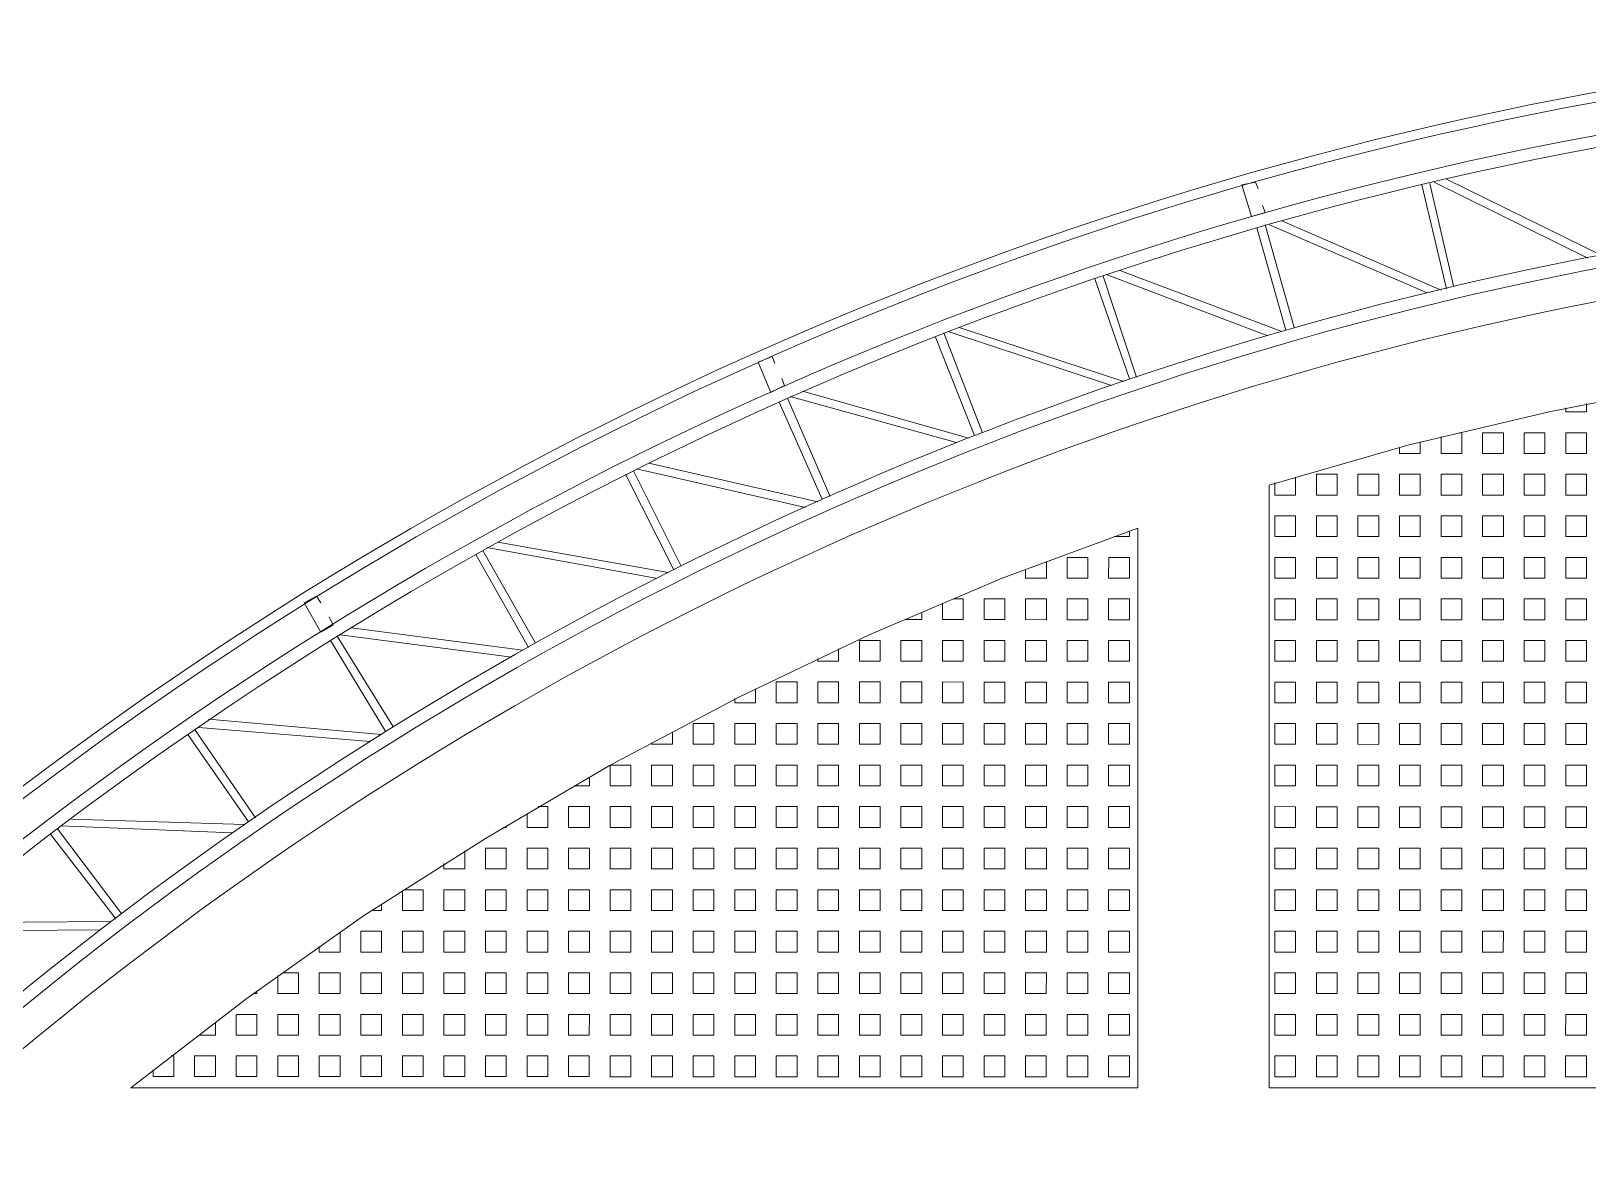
# Model space of a CAD drawing. Extents: x 3377 to 3790, y 1673 to 1846.
# Drawn here: x 3518.486 to 3523.242, y 1755.603 to 1759.036 of the extents above; entities that cross this region are included whole.
import ezdxf

# ---------------------------------------------------------------- set-up
doc = ezdxf.new("R2010")
doc.units = 0
doc.header["$LTSCALE"] = 2
doc.layers.add('PDF7_0', color=7, linetype='Continuous', true_color=0xc6c6c6)
doc.layers.add('PDF7_04-DETALHE', color=7, linetype='Continuous', true_color=0xc6c6c6)

msp = doc.modelspace()

# ---------------------------------------------------------------- linework, layer by layer
at = {"layer": 'PDF7_0', "color": 7, "lineweight": 0}
msp.add_lwpolyline([(3535.3864, 1752.8449), (3535.4118, 1752.8576, 0.281721), (3525.3159, 1759.0363, 0.281573), (3515.2191, 1752.859), (3515.2488, 1752.8463, -0.281585), (3525.3159, 1759.0067, -0.281456)], format="xyb", close=True, dxfattribs=at)
for points in [[(3535.1368, 1753.0988, 0.27384), (3525.3159, 1758.9051, 0.27384), (3515.4942, 1753.1002), (3515.8454, 1752.9055, -0.273455), (3525.3159, 1758.5073, -0.273821), (3534.7856, 1752.9042), (3534.739, 1752.9889), (3535.0902, 1753.1877), (3535.1368, 1753.0988), (3535.2129, 1752.9042), (3534.6713, 1752.9042, 0.272283), (3525.3158, 1758.4058, 0.272651), (3515.9597, 1752.9055), (3515.8454, 1752.9055), (3515.4434, 1752.9055)], [(3535.086, 1753.1158, 0.272189), (3525.3159, 1758.8713, 0.272189), (3515.545, 1753.1171), (3515.8285, 1752.9563, -0.272462), (3525.3159, 1758.5454), (3525.3159, 1758.8713), (3525.3159, 1758.5454, -0.272294), (3534.8025, 1752.955)]]:
    msp.add_lwpolyline(points, format="xyb", dxfattribs=at)
for points in [[(3522.2353, 1758.5541), (3522.2269, 1758.5753), (3522.1846, 1758.5668), (3522.2142, 1758.4695), (3522.2565, 1758.4822), (3522.248, 1758.5033)], [(3522.8108, 1758.2494), (3522.7346, 1758.5668)], [(3522.832, 1758.2579), (3522.76, 1758.571)], [(3522.7727, 1758.5752), (3523.2424, 1758.3425)], [(3522.8108, 1758.5837), (3523.2847, 1758.3509)], [(3522.3073, 1758.4568), (3522.7939, 1758.2452)], [(3522.3199, 1758.1225), (3522.2311, 1758.4356)], [(3522.3453, 1758.1309), (3522.2565, 1758.4441)], [(3522.2692, 1758.4441), (3522.7516, 1758.2367)], [(3521.8122, 1758.3045), (3522.3072, 1758.1183)], [(3521.8418, 1757.9744), (3521.736, 1758.2791)], [(3521.8629, 1757.9786), (3521.7614, 1758.2875)], [(3521.7741, 1758.2918), (3522.2649, 1758.1056)], [(3521.3932, 1757.8094), (3521.2748, 1758.1141)], [(3521.2874, 1758.1183), (3521.7868, 1757.9533)], [(3521.3213, 1758.131), (3521.8248, 1757.9659)], [(3521.3678, 1757.801), (3521.2494, 1758.1014)], [(3520.7585, 1758.021), (3520.75, 1758.0422), (3520.7077, 1758.0253), (3520.7458, 1757.9322), (3520.7881, 1757.9533), (3520.7797, 1757.9745)], [(3520.8431, 1757.9364), (3521.3509, 1757.7925)], [(3520.9023, 1757.6063), (3520.7712, 1757.9025)], [(3520.9277, 1757.6148), (3520.7966, 1757.9152)], [(3520.805, 1757.9195), (3521.3128, 1757.7798)], [(3520.4707, 1757.4033), (3520.3269, 1757.691)], [(3520.3353, 1757.6995), (3520.8516, 1757.5809)], [(3520.3734, 1757.7164), (3520.8897, 1757.5979)], [(3520.4496, 1757.3906), (3520.3015, 1757.6825)], [(3520.0264, 1757.1663), (3519.8656, 1757.4498)], [(3519.8783, 1757.4583), (3520.3946, 1757.3652)], [(3519.9122, 1757.4752), (3520.4326, 1757.3821)], [(3520.0052, 1757.1536), (3519.8445, 1757.4371)], [(3519.3705, 1757.2891), (3519.3578, 1757.3102), (3519.3197, 1757.2891), (3519.3705, 1757.2002), (3519.4086, 1757.2214), (3519.3959, 1757.2468)], [(3519.4636, 1757.2129), (3519.9883, 1757.1452)], [(3519.5694, 1756.8955), (3519.4001, 1757.1748)], [(3519.5905, 1756.9125), (3519.4213, 1757.1875)], [(3519.4298, 1757.1917), (3519.9545, 1757.124)], [(3519.0278, 1756.9337), (3519.5567, 1756.8871)], [(3519.1504, 1756.6205), (3518.9643, 1756.8871)], [(3519.1716, 1756.6332), (3518.9854, 1756.904)], [(3518.9981, 1756.9083), (3519.5228, 1756.8659)], [(3518.7611, 1756.3413), (3518.5665, 1756.5994)], [(3518.575, 1756.6079), (3519.0997, 1756.5867)], [(3518.6088, 1756.629), (3519.1377, 1756.6121)], [(3518.7442, 1756.3243), (3518.5453, 1756.5825)], [(3518.2026, 1756.3117), (3518.7273, 1756.3159)], [(3518.1687, 1756.2863), (3518.6977, 1756.2905)]]:
    msp.add_lwpolyline(points, dxfattribs=at)
for points in [[(3522.2691, 1757.6486), (3522.269, 1755.8079), (3528.3666, 1755.8075), (3528.3667, 1757.6482), (3527.9393, 1757.7709), (3527.512, 1757.8725), (3527.0761, 1757.9571), (3526.6403, 1758.0206), (3526.2002, 1758.0672), (3525.7601, 1758.0969), (3525.3158, 1758.1054), (3524.8757, 1758.0969), (3524.4314, 1758.0673), (3523.9956, 1758.0208), (3523.5555, 1757.9574), (3523.1239, 1757.8728), (3522.6923, 1757.7712)], [(3521.8671, 1757.5174), (3521.4524, 1757.3651), (3521.0462, 1757.1916), (3520.6484, 1757.0012), (3520.2549, 1756.7939), (3519.874, 1756.5697), (3519.5016, 1756.3328), (3519.1419, 1756.0789), (3518.7907, 1755.8081), (3521.867, 1755.8079)]]:
    msp.add_lwpolyline(points, close=True, dxfattribs=at)
at = {"layer": 'PDF7_04-DETALHE', "lineweight": 0}
for points in [[(3523.1747, 1757.8855), (3523.1747, 1757.8728), (3523.2381, 1757.8728), (3523.2381, 1757.8982)], [(3522.6669, 1757.7628), (3522.6669, 1757.7459), (3522.7304, 1757.7459), (3522.7304, 1757.7797)], [(3522.8488, 1757.8093), (3522.8573, 1757.8093), (3522.8573, 1757.7458), (3522.7938, 1757.7458), (3522.7938, 1757.7966)], [(3522.6034, 1757.7459), (3522.6034, 1757.7459)], [(3522.6034, 1757.7459), (3522.6034, 1757.7459)], [(3522.286, 1757.657), (3522.286, 1757.6189), (3522.3495, 1757.6189), (3522.3495, 1757.6739)], [(3521.7952, 1757.492), (3521.8417, 1757.492), (3521.8417, 1757.5089)], [(3521.5244, 1757.3905), (3521.5244, 1757.3651), (3521.5878, 1757.3651), (3521.5878, 1757.4159)], [(3521.4609, 1757.3651), (3521.4609, 1757.3651)], [(3521.4609, 1757.3651), (3521.4609, 1757.3651)], [(3521.1562, 1757.2382), (3521.207, 1757.2382), (3521.207, 1757.2593)], [(3521.3043, 1757.3016), (3521.3339, 1757.3016), (3521.3339, 1757.2382), (3521.2705, 1757.2382), (3521.2705, 1757.2889)], [(3520.8896, 1757.1197), (3520.8896, 1757.1113), (3520.9531, 1757.1112), (3520.9531, 1757.1493)], [(3520.6357, 1756.997), (3520.6357, 1756.9843), (3520.6992, 1756.9843), (3520.6992, 1757.0266)], [(3520.3818, 1756.8616), (3520.3818, 1756.8574), (3520.4453, 1756.8574), (3520.4453, 1756.8955)], [(3520.1449, 1756.7305), (3520.1914, 1756.7305), (3520.1914, 1756.7559)], [(3520.0348, 1756.667), (3520.0644, 1756.667), (3520.0644, 1756.6035), (3520.001, 1756.6035), (3520.001, 1756.6458)], [(3519.929, 1756.6035), (3519.9375, 1756.6035), (3519.9375, 1756.6078)], [(3519.7471, 1756.4935), (3519.7471, 1756.4766), (3519.8105, 1756.4766), (3519.8106, 1756.5316)], [(3519.6244, 1756.4131), (3519.6836, 1756.4131), (3519.6836, 1756.3497), (3519.6201, 1756.3497), (3519.6201, 1756.4089)], [(3519.5313, 1756.3497), (3519.5566, 1756.3497), (3519.5567, 1756.3666)], [(3519.3662, 1756.2397), (3519.3662, 1756.2227), (3519.4297, 1756.2227), (3519.4297, 1756.282)], [(3519.2562, 1756.1593), (3519.3027, 1756.1593), (3519.3027, 1756.0958), (3519.2393, 1756.0958), (3519.2393, 1756.1508)], [(3519.1673, 1756.0958), (3519.1758, 1756.0958), (3519.1758, 1756.1043)], [(3518.9981, 1755.9689), (3519.0488, 1755.9689), (3519.0488, 1756.007)], [(3518.9134, 1755.9054), (3518.9219, 1755.9054), (3518.9219, 1755.8419), (3518.8584, 1755.8419), (3518.8584, 1755.8631)]]:
    msp.add_lwpolyline(points, dxfattribs=at)
for points in [[(3522.9843, 1757.8093), (3522.9842, 1757.7458), (3522.9208, 1757.7458), (3522.9208, 1757.8093)], [(3523.1112, 1757.8093), (3523.1112, 1757.7458), (3523.0477, 1757.7458), (3523.0477, 1757.8093)], [(3523.2381, 1757.8093), (3523.2381, 1757.7458), (3523.1747, 1757.7458), (3523.1747, 1757.8093)], [(3522.4765, 1757.6824), (3522.4765, 1757.6189), (3522.413, 1757.6189), (3522.413, 1757.6824)], [(3522.6034, 1757.6824), (3522.6034, 1757.6189), (3522.5399, 1757.6189), (3522.5399, 1757.6824)], [(3522.7304, 1757.6824), (3522.7304, 1757.6189), (3522.6669, 1757.6189), (3522.6669, 1757.6824)], [(3522.8573, 1757.6824), (3522.8573, 1757.6189), (3522.7938, 1757.6189), (3522.7938, 1757.6824)], [(3522.9842, 1757.6824), (3522.9842, 1757.6189), (3522.9208, 1757.6189), (3522.9208, 1757.6824)], [(3523.1112, 1757.6824), (3523.1112, 1757.6189), (3523.0477, 1757.6189), (3523.0477, 1757.6824)], [(3523.2381, 1757.6823), (3523.2381, 1757.6189), (3523.1747, 1757.6189), (3523.1747, 1757.6823)], [(3522.3495, 1757.5555), (3522.3495, 1757.492), (3522.286, 1757.492), (3522.286, 1757.5555)], [(3522.4765, 1757.5555), (3522.4765, 1757.492), (3522.413, 1757.492), (3522.413, 1757.5555)], [(3522.6034, 1757.5554), (3522.6034, 1757.492), (3522.5399, 1757.492), (3522.5399, 1757.5554)], [(3522.7303, 1757.5554), (3522.7303, 1757.492), (3522.6669, 1757.492), (3522.6669, 1757.5554)], [(3522.8573, 1757.5554), (3522.8573, 1757.492), (3522.7938, 1757.492), (3522.7938, 1757.5554)], [(3522.9842, 1757.5554), (3522.9842, 1757.4919), (3522.9208, 1757.4919), (3522.9208, 1757.5554)], [(3523.1112, 1757.5554), (3523.1112, 1757.4919), (3523.0477, 1757.4919), (3523.0477, 1757.5554)], [(3523.2381, 1757.5554), (3523.2381, 1757.4919), (3523.1746, 1757.4919), (3523.1747, 1757.5554)], [(3521.7148, 1757.4286), (3521.7148, 1757.3651), (3521.6513, 1757.3651), (3521.6513, 1757.4286)], [(3521.8417, 1757.4285), (3521.8417, 1757.3651), (3521.7782, 1757.3651), (3521.7783, 1757.4286)], [(3522.3495, 1757.4285), (3522.3495, 1757.365), (3522.286, 1757.365), (3522.286, 1757.4285)], [(3522.4764, 1757.4285), (3522.4764, 1757.365), (3522.413, 1757.365), (3522.413, 1757.4285)], [(3522.6034, 1757.4285), (3522.6034, 1757.365), (3522.5399, 1757.365), (3522.5399, 1757.4285)], [(3522.7303, 1757.4285), (3522.7303, 1757.365), (3522.6669, 1757.365), (3522.6669, 1757.4285)], [(3522.8573, 1757.4285), (3522.8573, 1757.365), (3522.7938, 1757.365), (3522.7938, 1757.4285)], [(3522.9842, 1757.4285), (3522.9842, 1757.365), (3522.9208, 1757.365), (3522.9208, 1757.4285)], [(3523.1112, 1757.4285), (3523.1112, 1757.365), (3523.0477, 1757.365), (3523.0477, 1757.4285)], [(3523.2381, 1757.4285), (3523.2381, 1757.365), (3523.1746, 1757.365), (3523.1746, 1757.4285)], [(3521.4609, 1757.3016), (3521.4609, 1757.2382), (3521.3974, 1757.2382), (3521.3974, 1757.3016)], [(3521.5878, 1757.3016), (3521.5878, 1757.2381), (3521.5244, 1757.2382), (3521.5244, 1757.3016)], [(3521.7148, 1757.3016), (3521.7148, 1757.2381), (3521.6513, 1757.2381), (3521.6513, 1757.3016)], [(3521.8417, 1757.3016), (3521.8417, 1757.2381), (3521.7782, 1757.2381), (3521.7782, 1757.3016)], [(3522.3495, 1757.3016), (3522.3495, 1757.2381), (3522.286, 1757.2381), (3522.286, 1757.3016)], [(3522.4764, 1757.3016), (3522.4764, 1757.2381), (3522.413, 1757.2381), (3522.413, 1757.3016)], [(3522.6034, 1757.3016), (3522.6034, 1757.2381), (3522.5399, 1757.2381), (3522.5399, 1757.3016)], [(3522.7303, 1757.3015), (3522.7303, 1757.2381), (3522.6669, 1757.2381), (3522.6669, 1757.3015)], [(3522.8573, 1757.3015), (3522.8573, 1757.2381), (3522.7938, 1757.2381), (3522.7938, 1757.3015)], [(3522.9842, 1757.3015), (3522.9842, 1757.2381), (3522.9207, 1757.2381), (3522.9207, 1757.3015)], [(3523.1112, 1757.3015), (3523.1112, 1757.238), (3523.0477, 1757.2381), (3523.0477, 1757.3015)], [(3523.2381, 1757.3015), (3523.2381, 1757.238), (3523.1746, 1757.238), (3523.1746, 1757.3015)], [(3521.08, 1757.1747), (3521.08, 1757.1112), (3521.0166, 1757.1112), (3521.0166, 1757.1747)], [(3521.207, 1757.1747), (3521.207, 1757.1112), (3521.1435, 1757.1112), (3521.1435, 1757.1747)], [(3521.3339, 1757.1747), (3521.3339, 1757.1112), (3521.2705, 1757.1112), (3521.2705, 1757.1747)], [(3521.4609, 1757.1747), (3521.4609, 1757.1112), (3521.3974, 1757.1112), (3521.3974, 1757.1747)], [(3521.5878, 1757.1747), (3521.5878, 1757.1112), (3521.5243, 1757.1112), (3521.5243, 1757.1747)], [(3521.7148, 1757.1747), (3521.7148, 1757.1112), (3521.6513, 1757.1112), (3521.6513, 1757.1747)], [(3521.8417, 1757.1747), (3521.8417, 1757.1112), (3521.7782, 1757.1112), (3521.7782, 1757.1747)], [(3522.3495, 1757.1746), (3522.3495, 1757.1112), (3522.286, 1757.1112), (3522.286, 1757.1746)], [(3522.4764, 1757.1746), (3522.4764, 1757.1111), (3522.413, 1757.1111), (3522.413, 1757.1746)], [(3522.6034, 1757.1746), (3522.6034, 1757.1111), (3522.5399, 1757.1111), (3522.5399, 1757.1746)], [(3522.7303, 1757.1746), (3522.7303, 1757.1111), (3522.6668, 1757.1111), (3522.6668, 1757.1746)], [(3522.8573, 1757.1746), (3522.8573, 1757.1111), (3522.7938, 1757.1111), (3522.7938, 1757.1746)], [(3522.9842, 1757.1746), (3522.9842, 1757.1111), (3522.9207, 1757.1111), (3522.9207, 1757.1746)], [(3523.1112, 1757.1746), (3523.1112, 1757.1111), (3523.0477, 1757.1111), (3523.0477, 1757.1746)], [(3523.2381, 1757.1746), (3523.2381, 1757.1111), (3523.1746, 1757.1111), (3523.1746, 1757.1746)], [(3520.8261, 1757.0478), (3520.8261, 1756.9843), (3520.7627, 1756.9843), (3520.7627, 1757.0478)], [(3520.9531, 1757.0478), (3520.9531, 1756.9843), (3520.8896, 1756.9843), (3520.8896, 1757.0478)], [(3521.08, 1757.0478), (3521.08, 1756.9843), (3521.0166, 1756.9843), (3521.0166, 1757.0478)], [(3521.207, 1757.0478), (3521.207, 1756.9843), (3521.1435, 1756.9843), (3521.1435, 1757.0478)], [(3521.3339, 1757.0477), (3521.3339, 1756.9843), (3521.2704, 1756.9843), (3521.2704, 1757.0478)], [(3521.4609, 1757.0477), (3521.4609, 1756.9843), (3521.3974, 1756.9843), (3521.3974, 1757.0477)], [(3521.5878, 1757.0477), (3521.5878, 1756.9843), (3521.5243, 1756.9843), (3521.5243, 1757.0477)], [(3521.7148, 1757.0477), (3521.7148, 1756.9843), (3521.6513, 1756.9843), (3521.6513, 1757.0477)], [(3521.8417, 1757.0477), (3521.8417, 1756.9842), (3521.7782, 1756.9842), (3521.7782, 1757.0477)], [(3522.3495, 1757.0477), (3522.3495, 1756.9842), (3522.286, 1756.9842), (3522.286, 1757.0477)], [(3522.4764, 1757.0477), (3522.4764, 1756.9842), (3522.4129, 1756.9842), (3522.413, 1757.0477)], [(3522.6034, 1757.0477), (3522.6034, 1756.9842), (3522.5399, 1756.9842), (3522.5399, 1757.0477)], [(3522.7303, 1757.0477), (3522.7303, 1756.9842), (3522.6668, 1756.9842), (3522.6668, 1757.0477)], [(3522.8573, 1757.0476), (3522.8573, 1756.9842), (3522.7938, 1756.9842), (3522.7938, 1757.0477)], [(3522.9842, 1757.0476), (3522.9842, 1756.9842), (3522.9207, 1756.9842), (3522.9207, 1757.0476)], [(3523.1111, 1757.0476), (3523.1111, 1756.9842), (3523.0477, 1756.9842), (3523.0477, 1757.0476)], [(3523.2381, 1757.0476), (3523.2381, 1756.9841), (3523.1746, 1756.9842), (3523.1746, 1757.0476)], [(3520.5722, 1756.9209), (3520.5722, 1756.8574), (3520.5088, 1756.8574), (3520.5088, 1756.9209)], [(3520.6992, 1756.9208), (3520.6992, 1756.8574), (3520.6357, 1756.8574), (3520.6357, 1756.9209)], [(3520.8261, 1756.9208), (3520.8261, 1756.8574), (3520.7627, 1756.8574), (3520.7627, 1756.9208)], [(3520.9531, 1756.9208), (3520.9531, 1756.8574), (3520.8896, 1756.8574), (3520.8896, 1756.9208)], [(3521.08, 1756.9208), (3521.08, 1756.8573), (3521.0165, 1756.8574), (3521.0166, 1756.9208)], [(3521.207, 1756.9208), (3521.207, 1756.8573), (3521.1435, 1756.8573), (3521.1435, 1756.9208)], [(3521.3339, 1756.9208), (3521.3339, 1756.8573), (3521.2704, 1756.8573), (3521.2704, 1756.9208)], [(3521.4609, 1756.9208), (3521.4609, 1756.8573), (3521.3974, 1756.8573), (3521.3974, 1756.9208)], [(3521.5878, 1756.9208), (3521.5878, 1756.8573), (3521.5243, 1756.8573), (3521.5243, 1756.9208)], [(3521.7147, 1756.9208), (3521.7147, 1756.8573), (3521.6513, 1756.8573), (3521.6513, 1756.9208)], [(3521.8417, 1756.9208), (3521.8417, 1756.8573), (3521.7782, 1756.8573), (3521.7782, 1756.9208)], [(3522.3495, 1756.9207), (3522.3495, 1756.8573), (3522.286, 1756.8573), (3522.286, 1756.9207)], [(3522.4764, 1756.9207), (3522.4764, 1756.8573), (3522.4129, 1756.8573), (3522.4129, 1756.9207)], [(3522.6034, 1756.9207), (3522.6034, 1756.8572), (3522.5399, 1756.8573), (3522.5399, 1756.9207)], [(3522.7303, 1756.9207), (3522.7303, 1756.8572), (3522.6668, 1756.8572), (3522.6668, 1756.9207)], [(3522.8572, 1756.9207), (3522.8572, 1756.8572), (3522.7938, 1756.8572), (3522.7938, 1756.9207)], [(3522.9842, 1756.9207), (3522.9842, 1756.8572), (3522.9207, 1756.8572), (3522.9207, 1756.9207)], [(3523.1111, 1756.9207), (3523.1111, 1756.8572), (3523.0477, 1756.8572), (3523.0477, 1756.9207)], [(3523.2381, 1756.9207), (3523.2381, 1756.8572), (3523.1746, 1756.8572), (3523.1746, 1756.9207)], [(3520.3183, 1756.7939), (3520.3183, 1756.7305), (3520.2549, 1756.7305), (3520.2549, 1756.7939)], [(3520.4453, 1756.7939), (3520.4453, 1756.7304), (3520.3818, 1756.7305), (3520.3818, 1756.7939)], [(3520.5722, 1756.7939), (3520.5722, 1756.7304), (3520.5088, 1756.7304), (3520.5088, 1756.7939)], [(3520.6992, 1756.7939), (3520.6992, 1756.7304), (3520.6357, 1756.7304), (3520.6357, 1756.7939)], [(3520.8261, 1756.7939), (3520.8261, 1756.7304), (3520.7626, 1756.7304), (3520.7627, 1756.7939)], [(3520.9531, 1756.7939), (3520.9531, 1756.7304), (3520.8896, 1756.7304), (3520.8896, 1756.7939)], [(3521.08, 1756.7939), (3521.08, 1756.7304), (3521.0165, 1756.7304), (3521.0165, 1756.7939)], [(3521.207, 1756.7939), (3521.207, 1756.7304), (3521.1435, 1756.7304), (3521.1435, 1756.7939)], [(3521.3339, 1756.7939), (3521.3339, 1756.7304), (3521.2704, 1756.7304), (3521.2704, 1756.7939)], [(3521.4608, 1756.7939), (3521.4608, 1756.7304), (3521.3974, 1756.7304), (3521.3974, 1756.7939)], [(3521.5878, 1756.7938), (3521.5878, 1756.7304), (3521.5243, 1756.7304), (3521.5243, 1756.7938)], [(3521.7147, 1756.7938), (3521.7147, 1756.7304), (3521.6513, 1756.7304), (3521.6513, 1756.7938)], [(3521.8417, 1756.7938), (3521.8417, 1756.7304), (3521.7782, 1756.7304), (3521.7782, 1756.7938)], [(3522.3495, 1756.7938), (3522.3495, 1756.7303), (3522.286, 1756.7303), (3522.286, 1756.7938)], [(3522.4764, 1756.7938), (3522.4764, 1756.7303), (3522.4129, 1756.7303), (3522.4129, 1756.7938)], [(3522.6034, 1756.7938), (3522.6033, 1756.7303), (3522.5399, 1756.7303), (3522.5399, 1756.7938)], [(3522.7303, 1756.7938), (3522.7303, 1756.7303), (3522.6668, 1756.7303), (3522.6668, 1756.7938)], [(3522.8572, 1756.7938), (3522.8572, 1756.7303), (3522.7938, 1756.7303), (3522.7938, 1756.7938)], [(3522.9842, 1756.7937), (3522.9842, 1756.7303), (3522.9207, 1756.7303), (3522.9207, 1756.7938)], [(3523.1111, 1756.7937), (3523.1111, 1756.7303), (3523.0477, 1756.7303), (3523.0477, 1756.7937)], [(3523.2381, 1756.7937), (3523.2381, 1756.7303), (3523.1746, 1756.7303), (3523.1746, 1756.7937)], [(3520.1914, 1756.667), (3520.1914, 1756.6035), (3520.1279, 1756.6035), (3520.1279, 1756.667)], [(3520.3183, 1756.667), (3520.3183, 1756.6035), (3520.2549, 1756.6035), (3520.2549, 1756.667)], [(3520.4453, 1756.667), (3520.4453, 1756.6035), (3520.3818, 1756.6035), (3520.3818, 1756.667)], [(3520.5722, 1756.667), (3520.5722, 1756.6035), (3520.5088, 1756.6035), (3520.5088, 1756.667)], [(3520.6992, 1756.667), (3520.6992, 1756.6035), (3520.6357, 1756.6035), (3520.6357, 1756.667)], [(3520.8261, 1756.6669), (3520.8261, 1756.6035), (3520.7626, 1756.6035), (3520.7626, 1756.667)], [(3520.9531, 1756.6669), (3520.9531, 1756.6035), (3520.8896, 1756.6035), (3520.8896, 1756.6669)], [(3521.08, 1756.6669), (3521.08, 1756.6035), (3521.0165, 1756.6035), (3521.0165, 1756.6669)], [(3521.207, 1756.6669), (3521.2069, 1756.6035), (3521.1435, 1756.6035), (3521.1435, 1756.6669)], [(3521.3339, 1756.6669), (3521.3339, 1756.6034), (3521.2704, 1756.6034), (3521.2704, 1756.6669)], [(3521.4608, 1756.6669), (3521.4608, 1756.6034), (3521.3974, 1756.6034), (3521.3974, 1756.6669)], [(3521.5878, 1756.6669), (3521.5878, 1756.6034), (3521.5243, 1756.6034), (3521.5243, 1756.6669)], [(3521.7147, 1756.6669), (3521.7147, 1756.6034), (3521.6513, 1756.6034), (3521.6513, 1756.6669)], [(3521.8417, 1756.6669), (3521.8417, 1756.6034), (3521.7782, 1756.6034), (3521.7782, 1756.6669)], [(3522.3495, 1756.6668), (3522.3494, 1756.6034), (3522.286, 1756.6034), (3522.286, 1756.6669)], [(3522.4764, 1756.6668), (3522.4764, 1756.6034), (3522.4129, 1756.6034), (3522.4129, 1756.6668)], [(3522.6033, 1756.6668), (3522.6033, 1756.6034), (3522.5399, 1756.6034), (3522.5399, 1756.6668)], [(3522.7303, 1756.6668), (3522.7303, 1756.6033), (3522.6668, 1756.6034), (3522.6668, 1756.6668)], [(3522.8572, 1756.6668), (3522.8572, 1756.6033), (3522.7938, 1756.6033), (3522.7938, 1756.6668)], [(3522.9842, 1756.6668), (3522.9842, 1756.6033), (3522.9207, 1756.6033), (3522.9207, 1756.6668)], [(3523.1111, 1756.6668), (3523.1111, 1756.6033), (3523.0476, 1756.6033), (3523.0476, 1756.6668)], [(3523.2381, 1756.6668), (3523.2381, 1756.6033), (3523.1746, 1756.6033), (3523.1746, 1756.6668)], [(3519.9375, 1756.5401), (3519.9375, 1756.4766), (3519.874, 1756.4766), (3519.874, 1756.5401)], [(3520.0644, 1756.5401), (3520.0644, 1756.4766), (3520.001, 1756.4766), (3520.001, 1756.5401)], [(3520.1914, 1756.54), (3520.1914, 1756.4766), (3520.1279, 1756.4766), (3520.1279, 1756.5401)], [(3520.3183, 1756.54), (3520.3183, 1756.4766), (3520.2549, 1756.4766), (3520.2549, 1756.54)], [(3520.4453, 1756.54), (3520.4453, 1756.4766), (3520.3818, 1756.4766), (3520.3818, 1756.54)], [(3520.5722, 1756.54), (3520.5722, 1756.4765), (3520.5087, 1756.4766), (3520.5087, 1756.54)], [(3520.6992, 1756.54), (3520.6992, 1756.4765), (3520.6357, 1756.4765), (3520.6357, 1756.54)], [(3520.8261, 1756.54), (3520.8261, 1756.4765), (3520.7626, 1756.4765), (3520.7626, 1756.54)], [(3520.9531, 1756.54), (3520.953, 1756.4765), (3520.8896, 1756.4765), (3520.8896, 1756.54)], [(3521.08, 1756.54), (3521.08, 1756.4765), (3521.0165, 1756.4765), (3521.0165, 1756.54)], [(3521.2069, 1756.54), (3521.2069, 1756.4765), (3521.1435, 1756.4765), (3521.1435, 1756.54)], [(3521.3339, 1756.54), (3521.3339, 1756.4765), (3521.2704, 1756.4765), (3521.2704, 1756.54)], [(3521.4608, 1756.54), (3521.4608, 1756.4765), (3521.3974, 1756.4765), (3521.3974, 1756.54)], [(3521.5878, 1756.54), (3521.5878, 1756.4765), (3521.5243, 1756.4765), (3521.5243, 1756.54)], [(3521.7147, 1756.5399), (3521.7147, 1756.4765), (3521.6512, 1756.4765), (3521.6512, 1756.5399)], [(3521.8417, 1756.5399), (3521.8417, 1756.4765), (3521.7782, 1756.4765), (3521.7782, 1756.5399)], [(3522.3494, 1756.5399), (3522.3494, 1756.4764), (3522.286, 1756.4764), (3522.286, 1756.5399)], [(3522.4764, 1756.5399), (3522.4764, 1756.4764), (3522.4129, 1756.4764), (3522.4129, 1756.5399)], [(3522.6033, 1756.5399), (3522.6033, 1756.4764), (3522.5399, 1756.4764), (3522.5399, 1756.5399)], [(3522.7303, 1756.5399), (3522.7303, 1756.4764), (3522.6668, 1756.4764), (3522.6668, 1756.5399)], [(3522.8572, 1756.5399), (3522.8572, 1756.4764), (3522.7937, 1756.4764), (3522.7938, 1756.5399)], [(3522.9842, 1756.5399), (3522.9842, 1756.4764), (3522.9207, 1756.4764), (3522.9207, 1756.5399)], [(3523.1111, 1756.5399), (3523.1111, 1756.4764), (3523.0476, 1756.4764), (3523.0476, 1756.5399)], [(3523.2381, 1756.5398), (3523.2381, 1756.4764), (3523.1746, 1756.4764), (3523.1746, 1756.5398)], [(3519.8105, 1756.4131), (3519.8105, 1756.3497), (3519.7471, 1756.3497), (3519.7471, 1756.4131)], [(3519.9375, 1756.4131), (3519.9375, 1756.3496), (3519.874, 1756.3497), (3519.874, 1756.4131)], [(3520.0644, 1756.4131), (3520.0644, 1756.3496), (3520.001, 1756.3496), (3520.001, 1756.4131)], [(3520.1914, 1756.4131), (3520.1914, 1756.3496), (3520.1279, 1756.3496), (3520.1279, 1756.4131)], [(3520.3183, 1756.4131), (3520.3183, 1756.3496), (3520.2548, 1756.3496), (3520.2548, 1756.4131)], [(3520.4453, 1756.4131), (3520.4453, 1756.3496), (3520.3818, 1756.3496), (3520.3818, 1756.4131)], [(3520.5722, 1756.4131), (3520.5722, 1756.3496), (3520.5087, 1756.3496), (3520.5087, 1756.4131)], [(3520.6992, 1756.4131), (3520.6992, 1756.3496), (3520.6357, 1756.3496), (3520.6357, 1756.4131)], [(3520.8261, 1756.4131), (3520.8261, 1756.3496), (3520.7626, 1756.3496), (3520.7626, 1756.4131)], [(3520.953, 1756.4131), (3520.953, 1756.3496), (3520.8896, 1756.3496), (3520.8896, 1756.4131)], [(3521.08, 1756.413), (3521.08, 1756.3496), (3521.0165, 1756.3496), (3521.0165, 1756.413)], [(3521.2069, 1756.413), (3521.2069, 1756.3496), (3521.1435, 1756.3496), (3521.1435, 1756.413)], [(3521.3339, 1756.413), (3521.3339, 1756.3496), (3521.2704, 1756.3496), (3521.2704, 1756.413)], [(3521.4608, 1756.413), (3521.4608, 1756.3495), (3521.3973, 1756.3495), (3521.3974, 1756.413)], [(3521.5878, 1756.413), (3521.5878, 1756.3495), (3521.5243, 1756.3495), (3521.5243, 1756.413)], [(3521.7147, 1756.413), (3521.7147, 1756.3495), (3521.6512, 1756.3495), (3521.6512, 1756.413)], [(3521.8417, 1756.413), (3521.8417, 1756.3495), (3521.7782, 1756.3495), (3521.7782, 1756.413)], [(3522.3494, 1756.413), (3522.3494, 1756.3495), (3522.286, 1756.3495), (3522.286, 1756.413)], [(3522.4764, 1756.4129), (3522.4764, 1756.3495), (3522.4129, 1756.3495), (3522.4129, 1756.413)], [(3522.6033, 1756.4129), (3522.6033, 1756.3495), (3522.5398, 1756.3495), (3522.5399, 1756.4129)], [(3522.7303, 1756.4129), (3522.7303, 1756.3495), (3522.6668, 1756.3495), (3522.6668, 1756.4129)], [(3522.8572, 1756.4129), (3522.8572, 1756.3495), (3522.7937, 1756.3495), (3522.7937, 1756.4129)], [(3522.9842, 1756.4129), (3522.9842, 1756.3494), (3522.9207, 1756.3494), (3522.9207, 1756.4129)], [(3523.1111, 1756.4129), (3523.1111, 1756.3494), (3523.0476, 1756.3494), (3523.0476, 1756.4129)], [(3523.238, 1756.4129), (3523.238, 1756.3494), (3523.1746, 1756.3494), (3523.1746, 1756.4129)], [(3519.5566, 1756.2862), (3519.5566, 1756.2227), (3519.4932, 1756.2227), (3519.4932, 1756.2862)], [(3519.6836, 1756.2862), (3519.6836, 1756.2227), (3519.6201, 1756.2227), (3519.6201, 1756.2862)], [(3519.8105, 1756.2862), (3519.8105, 1756.2227), (3519.7471, 1756.2227), (3519.7471, 1756.2862)], [(3519.9375, 1756.2862), (3519.9375, 1756.2227), (3519.874, 1756.2227), (3519.874, 1756.2862)], [(3520.0644, 1756.2862), (3520.0644, 1756.2227), (3520.0009, 1756.2227), (3520.001, 1756.2862)], [(3520.1914, 1756.2862), (3520.1914, 1756.2227), (3520.1279, 1756.2227), (3520.1279, 1756.2862)], [(3520.3183, 1756.2861), (3520.3183, 1756.2227), (3520.2548, 1756.2227), (3520.2548, 1756.2862)], [(3520.4453, 1756.2861), (3520.4453, 1756.2227), (3520.3818, 1756.2227), (3520.3818, 1756.2861)], [(3520.5722, 1756.2861), (3520.5722, 1756.2227), (3520.5087, 1756.2227), (3520.5087, 1756.2861)], [(3520.6991, 1756.2861), (3520.6991, 1756.2227), (3520.6357, 1756.2227), (3520.6357, 1756.2861)], [(3520.8261, 1756.2861), (3520.8261, 1756.2226), (3520.7626, 1756.2226), (3520.7626, 1756.2861)], [(3520.953, 1756.2861), (3520.953, 1756.2226), (3520.8896, 1756.2226), (3520.8896, 1756.2861)], [(3521.08, 1756.2861), (3521.08, 1756.2226), (3521.0165, 1756.2226), (3521.0165, 1756.2861)], [(3521.2069, 1756.2861), (3521.2069, 1756.2226), (3521.1434, 1756.2226), (3521.1435, 1756.2861)], [(3521.3339, 1756.2861), (3521.3339, 1756.2226), (3521.2704, 1756.2226), (3521.2704, 1756.2861)], [(3521.4608, 1756.2861), (3521.4608, 1756.2226), (3521.3973, 1756.2226), (3521.3973, 1756.2861)], [(3521.5878, 1756.2861), (3521.5878, 1756.2226), (3521.5243, 1756.2226), (3521.5243, 1756.2861)], [(3521.7147, 1756.2861), (3521.7147, 1756.2226), (3521.6512, 1756.2226), (3521.6512, 1756.2861)], [(3521.8416, 1756.286), (3521.8416, 1756.2226), (3521.7782, 1756.2226), (3521.7782, 1756.2861)], [(3522.3494, 1756.286), (3522.3494, 1756.2225), (3522.286, 1756.2225), (3522.286, 1756.286)], [(3522.4764, 1756.286), (3522.4764, 1756.2225), (3522.4129, 1756.2225), (3522.4129, 1756.286)], [(3522.6033, 1756.286), (3522.6033, 1756.2225), (3522.5398, 1756.2225), (3522.5398, 1756.286)], [(3522.7303, 1756.286), (3522.7303, 1756.2225), (3522.6668, 1756.2225), (3522.6668, 1756.286)], [(3522.8572, 1756.286), (3522.8572, 1756.2225), (3522.7937, 1756.2225), (3522.7937, 1756.286)], [(3522.9842, 1756.286), (3522.9841, 1756.2225), (3522.9207, 1756.2225), (3522.9207, 1756.286)], [(3523.1111, 1756.286), (3523.1111, 1756.2225), (3523.0476, 1756.2225), (3523.0476, 1756.286)], [(3523.238, 1756.286), (3523.238, 1756.2225), (3523.1746, 1756.2225), (3523.1746, 1756.286)], [(3519.4297, 1756.1593), (3519.4297, 1756.0958), (3519.3662, 1756.0958), (3519.3662, 1756.1593)], [(3519.5566, 1756.1593), (3519.5566, 1756.0958), (3519.4932, 1756.0958), (3519.4932, 1756.1593)], [(3519.6836, 1756.1592), (3519.6836, 1756.0958), (3519.6201, 1756.0958), (3519.6201, 1756.1593)], [(3519.8105, 1756.1592), (3519.8105, 1756.0958), (3519.747, 1756.0958), (3519.7471, 1756.1592)], [(3519.9375, 1756.1592), (3519.9375, 1756.0958), (3519.874, 1756.0958), (3519.874, 1756.1592)], [(3520.0644, 1756.1592), (3520.0644, 1756.0957), (3520.0009, 1756.0958), (3520.0009, 1756.1592)], [(3520.1914, 1756.1592), (3520.1914, 1756.0957), (3520.1279, 1756.0957), (3520.1279, 1756.1592)], [(3520.3183, 1756.1592), (3520.3183, 1756.0957), (3520.2548, 1756.0957), (3520.2548, 1756.1592)], [(3520.4452, 1756.1592), (3520.4452, 1756.0957), (3520.3818, 1756.0957), (3520.3818, 1756.1592)], [(3520.5722, 1756.1592), (3520.5722, 1756.0957), (3520.5087, 1756.0957), (3520.5087, 1756.1592)], [(3520.6991, 1756.1592), (3520.6991, 1756.0957), (3520.6357, 1756.0957), (3520.6357, 1756.1592)], [(3520.8261, 1756.1592), (3520.8261, 1756.0957), (3520.7626, 1756.0957), (3520.7626, 1756.1592)], [(3520.953, 1756.1592), (3520.953, 1756.0957), (3520.8896, 1756.0957), (3520.8896, 1756.1592)], [(3521.08, 1756.1592), (3521.08, 1756.0957), (3521.0165, 1756.0957), (3521.0165, 1756.1592)], [(3521.2069, 1756.1591), (3521.2069, 1756.0957), (3521.1434, 1756.0957), (3521.1434, 1756.1591)], [(3521.3339, 1756.1591), (3521.3339, 1756.0957), (3521.2704, 1756.0957), (3521.2704, 1756.1591)], [(3521.4608, 1756.1591), (3521.4608, 1756.0957), (3521.3973, 1756.0957), (3521.3973, 1756.1591)], [(3521.5878, 1756.1591), (3521.5877, 1756.0956), (3521.5243, 1756.0957), (3521.5243, 1756.1591)], [(3521.7147, 1756.1591), (3521.7147, 1756.0956), (3521.6512, 1756.0956), (3521.6512, 1756.1591)], [(3521.8416, 1756.1591), (3521.8416, 1756.0956), (3521.7782, 1756.0956), (3521.7782, 1756.1591)], [(3522.3494, 1756.1591), (3522.3494, 1756.0956), (3522.2859, 1756.0956), (3522.2859, 1756.1591)], [(3522.4764, 1756.1591), (3522.4764, 1756.0956), (3522.4129, 1756.0956), (3522.4129, 1756.1591)], [(3522.6033, 1756.1591), (3522.6033, 1756.0956), (3522.5398, 1756.0956), (3522.5398, 1756.1591)], [(3522.7303, 1756.159), (3522.7302, 1756.0956), (3522.6668, 1756.0956), (3522.6668, 1756.159)], [(3522.8572, 1756.159), (3522.8572, 1756.0956), (3522.7937, 1756.0956), (3522.7937, 1756.159)], [(3522.9841, 1756.159), (3522.9841, 1756.0956), (3522.9207, 1756.0956), (3522.9207, 1756.159)], [(3523.1111, 1756.159), (3523.1111, 1756.0955), (3523.0476, 1756.0955), (3523.0476, 1756.159)], [(3523.238, 1756.159), (3523.238, 1756.0955), (3523.1746, 1756.0955), (3523.1746, 1756.159)], [(3519.1758, 1756.0323), (3519.1758, 1755.9689), (3519.1123, 1755.9689), (3519.1123, 1756.0323)], [(3519.3027, 1756.0323), (3519.3027, 1755.9689), (3519.2393, 1755.9689), (3519.2393, 1756.0323)], [(3519.4297, 1756.0323), (3519.4297, 1755.9688), (3519.3662, 1755.9689), (3519.3662, 1756.0323)], [(3519.5566, 1756.0323), (3519.5566, 1755.9688), (3519.4932, 1755.9688), (3519.4932, 1756.0323)], [(3519.6836, 1756.0323), (3519.6836, 1755.9688), (3519.6201, 1755.9688), (3519.6201, 1756.0323)], [(3519.8105, 1756.0323), (3519.8105, 1755.9688), (3519.747, 1755.9688), (3519.747, 1756.0323)], [(3519.9375, 1756.0323), (3519.9375, 1755.9688), (3519.874, 1755.9688), (3519.874, 1756.0323)], [(3520.0644, 1756.0323), (3520.0644, 1755.9688), (3520.0009, 1755.9688), (3520.0009, 1756.0323)], [(3520.1914, 1756.0323), (3520.1913, 1755.9688), (3520.1279, 1755.9688), (3520.1279, 1756.0323)], [(3520.3183, 1756.0323), (3520.3183, 1755.9688), (3520.2548, 1755.9688), (3520.2548, 1756.0323)], [(3520.4452, 1756.0323), (3520.4452, 1755.9688), (3520.3818, 1755.9688), (3520.3818, 1756.0323)], [(3520.5722, 1756.0322), (3520.5722, 1755.9688), (3520.5087, 1755.9688), (3520.5087, 1756.0322)], [(3520.6991, 1756.0322), (3520.6991, 1755.9688), (3520.6357, 1755.9688), (3520.6357, 1756.0322)], [(3520.8261, 1756.0322), (3520.8261, 1755.9688), (3520.7626, 1755.9688), (3520.7626, 1756.0322)], [(3520.953, 1756.0322), (3520.953, 1755.9687), (3520.8895, 1755.9687), (3520.8895, 1756.0322)], [(3521.08, 1756.0322), (3521.08, 1755.9687), (3521.0165, 1755.9687), (3521.0165, 1756.0322)], [(3521.2069, 1756.0322), (3521.2069, 1755.9687), (3521.1434, 1755.9687), (3521.1434, 1756.0322)], [(3521.3339, 1756.0322), (3521.3338, 1755.9687), (3521.2704, 1755.9687), (3521.2704, 1756.0322)], [(3521.4608, 1756.0322), (3521.4608, 1755.9687), (3521.3973, 1755.9687), (3521.3973, 1756.0322)], [(3521.5877, 1756.0322), (3521.5877, 1755.9687), (3521.5243, 1755.9687), (3521.5243, 1756.0322)], [(3521.7147, 1756.0322), (3521.7147, 1755.9687), (3521.6512, 1755.9687), (3521.6512, 1756.0322)], [(3521.8416, 1756.0322), (3521.8416, 1755.9687), (3521.7782, 1755.9687), (3521.7782, 1756.0322)], [(3522.3494, 1756.0321), (3522.3494, 1755.9687), (3522.2859, 1755.9687), (3522.2859, 1756.0321)], [(3522.4764, 1756.0321), (3522.4764, 1755.9686), (3522.4129, 1755.9686), (3522.4129, 1756.0321)], [(3522.6033, 1756.0321), (3522.6033, 1755.9686), (3522.5398, 1755.9686), (3522.5398, 1756.0321)], [(3522.7302, 1756.0321), (3522.7302, 1755.9686), (3522.6668, 1755.9686), (3522.6668, 1756.0321)], [(3522.8572, 1756.0321), (3522.8572, 1755.9686), (3522.7937, 1755.9686), (3522.7937, 1756.0321)], [(3522.9841, 1756.0321), (3522.9841, 1755.9686), (3522.9207, 1755.9686), (3522.9207, 1756.0321)], [(3523.1111, 1756.0321), (3523.1111, 1755.9686), (3523.0476, 1755.9686), (3523.0476, 1756.0321)], [(3523.238, 1756.0321), (3523.238, 1755.9686), (3523.1745, 1755.9686), (3523.1746, 1756.0321)], [(3519.0488, 1755.9054), (3519.0488, 1755.8419), (3518.9854, 1755.8419), (3518.9854, 1755.9054)], [(3519.1758, 1755.9054), (3519.1758, 1755.8419), (3519.1123, 1755.8419), (3519.1123, 1755.9054)], [(3519.3027, 1755.9054), (3519.3027, 1755.8419), (3519.2393, 1755.8419), (3519.2393, 1755.9054)], [(3519.4297, 1755.9054), (3519.4297, 1755.8419), (3519.3662, 1755.8419), (3519.3662, 1755.9054)], [(3519.5566, 1755.9054), (3519.5566, 1755.8419), (3519.4931, 1755.8419), (3519.4931, 1755.9054)], [(3519.6836, 1755.9054), (3519.6836, 1755.8419), (3519.6201, 1755.8419), (3519.6201, 1755.9054)], [(3519.8105, 1755.9053), (3519.8105, 1755.8419), (3519.747, 1755.8419), (3519.747, 1755.9054)], [(3519.9375, 1755.9053), (3519.9374, 1755.8419), (3519.874, 1755.8419), (3519.874, 1755.9053)], [(3520.0644, 1755.9053), (3520.0644, 1755.8419), (3520.0009, 1755.8419), (3520.0009, 1755.9053)], [(3520.1913, 1755.9053), (3520.1913, 1755.8419), (3520.1279, 1755.8419), (3520.1279, 1755.9053)], [(3520.3183, 1755.9053), (3520.3183, 1755.8418), (3520.2548, 1755.8418), (3520.2548, 1755.9053)], [(3520.4452, 1755.9053), (3520.4452, 1755.8418), (3520.3818, 1755.8418), (3520.3818, 1755.9053)], [(3520.5722, 1755.9053), (3520.5722, 1755.8418), (3520.5087, 1755.8418), (3520.5087, 1755.9053)], [(3520.6991, 1755.9053), (3520.6991, 1755.8418), (3520.6356, 1755.8418), (3520.6356, 1755.9053)], [(3520.8261, 1755.9053), (3520.8261, 1755.8418), (3520.7626, 1755.8418), (3520.7626, 1755.9053)], [(3520.953, 1755.9053), (3520.953, 1755.8418), (3520.8895, 1755.8418), (3520.8895, 1755.9053)], [(3521.08, 1755.9053), (3521.08, 1755.8418), (3521.0165, 1755.8418), (3521.0165, 1755.9053)], [(3521.2069, 1755.9053), (3521.2069, 1755.8418), (3521.1434, 1755.8418), (3521.1434, 1755.9053)], [(3521.3338, 1755.9052), (3521.3338, 1755.8418), (3521.2704, 1755.8418), (3521.2704, 1755.9053)], [(3521.4608, 1755.9052), (3521.4608, 1755.8418), (3521.3973, 1755.8418), (3521.3973, 1755.9052)], [(3521.5877, 1755.9052), (3521.5877, 1755.8418), (3521.5243, 1755.8418), (3521.5243, 1755.9052)], [(3521.7147, 1755.9052), (3521.7147, 1755.8417), (3521.6512, 1755.8418), (3521.6512, 1755.9052)], [(3521.8416, 1755.9052), (3521.8416, 1755.8417), (3521.7781, 1755.8417), (3521.7782, 1755.9052)], [(3522.3494, 1755.9052), (3522.3494, 1755.8417), (3522.2859, 1755.8417), (3522.2859, 1755.9052)], [(3522.4763, 1755.9052), (3522.4763, 1755.8417), (3522.4129, 1755.8417), (3522.4129, 1755.9052)], [(3522.6033, 1755.9052), (3522.6033, 1755.8417), (3522.5398, 1755.8417), (3522.5398, 1755.9052)], [(3522.7302, 1755.9052), (3522.7302, 1755.8417), (3522.6668, 1755.8417), (3522.6668, 1755.9052)], [(3522.8572, 1755.9051), (3522.8572, 1755.8417), (3522.7937, 1755.8417), (3522.7937, 1755.9051)], [(3522.9841, 1755.9051), (3522.9841, 1755.8417), (3522.9206, 1755.8417), (3522.9207, 1755.9051)], [(3523.1111, 1755.9051), (3523.1111, 1755.8417), (3523.0476, 1755.8417), (3523.0476, 1755.9051)], [(3523.238, 1755.9051), (3523.238, 1755.8416), (3523.1745, 1755.8417), (3523.1745, 1755.9051)]]:
    msp.add_lwpolyline(points, close=True, dxfattribs=at)

doc.saveas('drawing.dxf')
